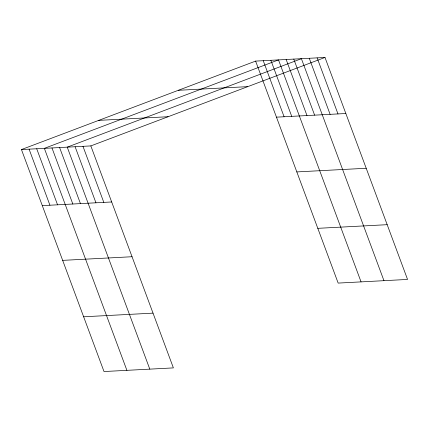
<?xml version="1.0" encoding="UTF-8"?>
<svg xmlns="http://www.w3.org/2000/svg" width="429" height="429" viewBox="0 0 429 429"><rect width="100%" height="100%" fill="white"/><g stroke="black" fill="none" stroke-linecap="round" stroke-linejoin="round"><path stroke-width="0.64" d="M21.45 149.56L90.835 145.914L173.386 367.9L104.006 371.541L21.45 149.56L255.614 61.1L324.994 57.459L407.55 279.44L338.165 283.086L255.614 61.1M90.835 145.914L324.994 57.459M178.341 90.294L247.721 86.647M98.724 120.367L168.109 116.726M276.458 117.16L345.844 113.513M296.825 171.916L366.205 168.27M42.299 205.614L111.679 201.973M317.803 228.33L387.189 224.683M62.661 260.371L132.041 256.73M83.639 316.784L153.024 313.143M317.133 57.872L337.977 113.926M309.271 58.285L330.115 114.339M383.96 280.679L301.405 58.698L67.24 147.152L149.796 369.138M293.774 59.1L314.623 115.154M286.143 59.497L306.987 115.557M361.062 281.88L278.507 59.899L44.348 148.359L126.898 370.34M270.876 60.301L291.725 116.356M263.245 60.704L284.095 116.758M82.969 146.327L103.818 202.386M75.107 146.739L95.951 202.799M59.61 147.555L80.459 203.614M51.979 147.957L72.828 204.011M36.712 148.756L57.561 204.815M29.081 149.158L49.93 205.218"/></g></svg>
